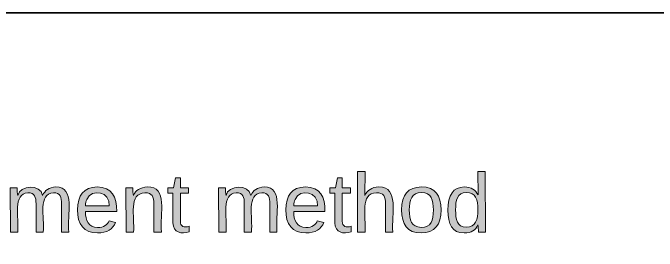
# Model space of a CAD drawing. Extents: x 3 to 1760, y 20 to 1040.
# Drawn here: x 951 to 1071.2, y 768.3 to 812.7 of the extents above; entities that cross this region are included whole.
import ezdxf

# ---------------------------------------------------------------- set-up
doc = ezdxf.new("R2010")
doc.units = 0
doc.header["$MEASUREMENT"] = 0
doc.layers.add('Layer 1', color=7, linetype='Continuous', lineweight=0)

# ---------------------------------------------------------------- blocks, each defined once
blk = doc.blocks.new('Block_112')
at = {"layer": 'Layer 1', "true_color": 0x282c33, "transparency": 33554687}
h = blk.add_hatch(color=250, dxfattribs=at)
h.dxf.hatch_style = 2
edge = h.paths.add_edge_path()
edge.add_spline(control_points=[(982.27, 773.91), (982.18, 772.88), (983.05, 772.66), (983.91, 772.96), (983.91, 772.96), (983.91, 771.93), (983.91, 771.93), (982.48, 771.49), (980.89, 771.71), (980.89, 773.61), (980.89, 773.61), (980.89, 779.1), (980.89, 779.1), (980.89, 779.1), (979.94, 779.1), (979.94, 779.1), (979.94, 779.1), (979.94, 780.09), (979.94, 780.09), (979.94, 780.09), (980.97, 780.09), (980.97, 780.09), (980.97, 780.09), (981.36, 781.95), (981.36, 781.95), (981.36, 781.95), (982.27, 781.95), (982.27, 781.95), (982.27, 781.95), (982.27, 780.09), (982.27, 780.09), (982.27, 780.09), (983.78, 780.09), (983.78, 780.09), (983.78, 780.09), (983.78, 779.1), (983.78, 779.1), (983.78, 779.1), (982.27, 779.1), (982.27, 779.1), (982.27, 779.1), (982.27, 773.91), (982.27, 773.91)], knot_values=[0, 0, 0, 0, 1, 1, 1, 2, 2, 2, 3, 3, 3, 4, 4, 4, 5, 5, 5, 6, 6, 6, 7, 7, 7, 8, 8, 8, 9, 9, 9, 10, 10, 10, 11, 11, 11, 12, 12, 12, 13, 13, 13, 14, 14, 14, 14], degree=3, periodic=0)
edge.add_line((982.27, 773.91), (982.27, 773.91))
h = blk.add_hatch(color=250, dxfattribs=at)
h.dxf.hatch_style = 2
edge = h.paths.add_edge_path()
edge.add_spline(control_points=[(929.42, 780.27), (931.8, 780.22), (932.45, 778.49), (932.45, 776.03), (932.45, 773.57), (931.76, 771.8), (929.42, 771.71), (928.08, 771.71), (927.31, 772.27), (926.83, 773.18), (926.83, 773.18), (926.87, 768.64), (926.87, 768.64), (926.87, 768.64), (925.49, 768.64), (925.49, 768.64), (925.49, 768.64), (925.45, 780.09), (925.45, 780.09), (925.45, 780.09), (926.79, 780.09), (926.79, 780.09), (926.79, 780.09), (926.87, 778.8), (926.87, 778.8), (927.31, 779.7), (928.08, 780.27), (929.42, 780.27)], knot_values=[0, 0, 0, 0, 1, 1, 1, 2, 2, 2, 3, 3, 3, 4, 4, 4, 5, 5, 5, 6, 6, 6, 7, 7, 7, 8, 8, 8, 9, 9, 9, 9], degree=3, periodic=0)
edge = h.paths.add_edge_path()
edge.add_spline(control_points=[(929.08, 772.75), (930.81, 772.75), (931.02, 774.22), (931.02, 775.99), (931.02, 777.76), (930.76, 779.14), (929.08, 779.18), (927.26, 779.18), (926.87, 777.8), (926.87, 775.9), (926.87, 774.04), (927.31, 772.75), (929.08, 772.75)], knot_values=[0, 0, 0, 0, 1, 1, 1, 2, 2, 2, 3, 3, 3, 4, 4, 4, 4], degree=3, periodic=0)
edge.add_line((929.08, 772.75), (929.08, 772.75))
h = blk.add_hatch(color=250, dxfattribs=at)
h.dxf.hatch_style = 2
edge = h.paths.add_edge_path()
edge.add_spline(control_points=[(939.19, 773.44), (938.54, 772.53), (937.85, 771.67), (936.25, 771.71), (934.69, 771.75), (933.74, 772.62), (933.74, 774.17), (933.7, 776.94), (936.47, 776.89), (939.14, 776.89), (939.27, 778.41), (938.76, 779.23), (937.37, 779.23), (936.34, 779.18), (935.6, 778.93), (935.56, 777.89), (935.56, 777.89), (934.13, 778.02), (934.13, 778.02), (934.35, 779.62), (935.56, 780.27), (937.42, 780.27), (939.36, 780.27), (940.53, 779.4), (940.53, 777.5), (940.53, 777.5), (940.53, 773.96), (940.53, 773.96), (940.48, 773.09), (940.83, 772.57), (941.74, 772.79), (941.74, 772.79), (941.74, 771.93), (941.74, 771.93), (940.4, 771.54), (939.1, 772.01), (939.19, 773.44)], knot_values=[0, 0, 0, 0, 1, 1, 1, 2, 2, 2, 3, 3, 3, 4, 4, 4, 5, 5, 5, 6, 6, 6, 7, 7, 7, 8, 8, 8, 9, 9, 9, 10, 10, 10, 11, 11, 11, 12, 12, 12, 12], degree=3, periodic=0)
edge = h.paths.add_edge_path()
edge.add_spline(control_points=[(935.17, 774.17), (935.17, 773.31), (935.69, 772.75), (936.55, 772.75), (938.32, 772.88), (939.27, 774), (939.14, 775.94), (937.29, 775.86), (935.17, 776.16), (935.17, 774.17)], knot_values=[0, 0, 0, 0, 1, 1, 1, 2, 2, 2, 3, 3, 3, 3], degree=3, periodic=0)
edge.add_line((935.17, 774.17), (935.17, 774.17))
h = blk.add_hatch(color=250, dxfattribs=at)
h.dxf.hatch_style = 2
edge = h.paths.add_edge_path()
edge.add_spline(control_points=[(949.47, 780.09), (949.47, 780.09), (945.76, 770.54), (945.76, 770.54), (945.15, 769.33), (944.16, 768.34), (942.26, 768.73), (942.26, 768.73), (942.26, 769.77), (942.26, 769.77), (943.94, 769.51), (944.55, 770.63), (945.02, 771.93), (945.02, 771.93), (941.78, 780.09), (941.78, 780.09), (941.78, 780.09), (943.25, 780.09), (943.25, 780.09), (943.25, 780.09), (945.71, 773.35), (945.71, 773.35), (945.71, 773.35), (948.05, 780.09), (948.05, 780.09), (948.05, 780.09), (949.47, 780.09), (949.47, 780.09)], knot_values=[0, 0, 0, 0, 1, 1, 1, 2, 2, 2, 3, 3, 3, 4, 4, 4, 5, 5, 5, 6, 6, 6, 7, 7, 7, 8, 8, 8, 9, 9, 9, 9], degree=3, periodic=0)
edge.add_line((949.47, 780.09), (949.47, 780.09))
h = blk.add_hatch(color=250, dxfattribs=at)
h.dxf.hatch_style = 2
edge = h.paths.add_edge_path()
edge.add_spline(control_points=[(958.59, 779.18), (955.69, 779.06), (956.95, 774.65), (956.69, 771.88), (956.69, 771.88), (955.35, 771.88), (955.35, 771.88), (955.35, 771.88), (955.35, 777.11), (955.35, 777.11), (955.35, 778.36), (955.13, 779.27), (953.84, 779.18), (950.98, 779.01), (952.19, 774.69), (951.94, 771.88), (951.94, 771.88), (950.6, 771.88), (950.6, 771.88), (950.6, 771.88), (950.55, 780.09), (950.55, 780.09), (950.55, 780.09), (951.85, 780.09), (951.85, 780.09), (951.89, 779.66), (951.81, 779.06), (951.94, 778.71), (952.37, 780.61), (956.21, 780.87), (956.56, 778.71), (957.03, 779.62), (957.73, 780.22), (959.06, 780.27), (962.74, 780.35), (961.1, 775.12), (961.44, 771.88), (961.44, 771.88), (960.1, 771.88), (960.1, 771.88), (960.1, 771.88), (960.1, 777.11), (960.1, 777.11), (960.1, 778.36), (959.89, 779.23), (958.59, 779.18)], knot_values=[0, 0, 0, 0, 1, 1, 1, 2, 2, 2, 3, 3, 3, 4, 4, 4, 5, 5, 5, 6, 6, 6, 7, 7, 7, 8, 8, 8, 9, 9, 9, 10, 10, 10, 11, 11, 11, 12, 12, 12, 13, 13, 13, 14, 14, 14, 15, 15, 15, 15], degree=3, periodic=0)
edge.add_line((958.59, 779.18), (958.59, 779.18))
h = blk.add_hatch(color=250, dxfattribs=at)
h.dxf.hatch_style = 2
edge = h.paths.add_edge_path()
edge.add_spline(control_points=[(966.76, 780.27), (969.48, 780.27), (970.47, 778.45), (970.39, 775.68), (970.39, 775.68), (964.55, 775.68), (964.55, 775.68), (964.55, 773.96), (965.16, 772.79), (966.84, 772.75), (967.97, 772.7), (968.7, 773.27), (968.96, 774), (968.96, 774), (970.17, 773.65), (970.17, 773.65), (969.69, 772.44), (968.57, 771.71), (966.84, 771.71), (964.34, 771.71), (963.04, 773.31), (963.08, 776.03), (963.13, 778.67), (964.21, 780.27), (966.76, 780.27)], knot_values=[0, 0, 0, 0, 1, 1, 1, 2, 2, 2, 3, 3, 3, 4, 4, 4, 5, 5, 5, 6, 6, 6, 7, 7, 7, 8, 8, 8, 8], degree=3, periodic=0)
edge = h.paths.add_edge_path()
edge.add_spline(control_points=[(969, 776.77), (969.26, 779.36), (965.72, 780.09), (964.81, 777.97), (964.68, 777.67), (964.55, 777.24), (964.55, 776.77), (964.55, 776.77), (969, 776.77), (969, 776.77)], knot_values=[0, 0, 0, 0, 1, 1, 1, 2, 2, 2, 3, 3, 3, 3], degree=3, periodic=0)
edge.add_line((969, 776.77), (969, 776.77))
h = blk.add_hatch(color=250, dxfattribs=at)
h.dxf.hatch_style = 2
edge = h.paths.add_edge_path()
edge.add_spline(control_points=[(976.13, 780.27), (979.98, 780.44), (978.42, 775.25), (978.73, 771.88), (978.73, 771.88), (977.34, 771.88), (977.34, 771.88), (977.34, 771.88), (977.34, 777.11), (977.34, 777.11), (977.34, 778.45), (977, 779.23), (975.66, 779.18), (972.55, 779.1), (973.76, 774.78), (973.54, 771.88), (973.54, 771.88), (972.16, 771.88), (972.16, 771.88), (972.16, 771.88), (972.11, 780.09), (972.11, 780.09), (972.11, 780.09), (973.41, 780.09), (973.41, 780.09), (973.45, 779.66), (973.37, 779.06), (973.5, 778.71), (973.97, 779.66), (974.75, 780.22), (976.13, 780.27)], knot_values=[0, 0, 0, 0, 1, 1, 1, 2, 2, 2, 3, 3, 3, 4, 4, 4, 5, 5, 5, 6, 6, 6, 7, 7, 7, 8, 8, 8, 9, 9, 9, 10, 10, 10, 10], degree=3, periodic=0)
edge.add_line((976.13, 780.27), (976.13, 780.27))
at = {"layer": 'Layer 1'}
for points, knots in [([(982.27, 773.91), (982.18, 772.88), (983.05, 772.66), (983.91, 772.96), (983.91, 772.96), (983.91, 771.93), (983.91, 771.93), (982.48, 771.49), (980.89, 771.71), (980.89, 773.61), (980.89, 773.61), (980.89, 779.1), (980.89, 779.1), (980.89, 779.1), (979.94, 779.1), (979.94, 779.1), (979.94, 779.1), (979.94, 780.09), (979.94, 780.09), (979.94, 780.09), (980.97, 780.09), (980.97, 780.09), (980.97, 780.09), (981.36, 781.95), (981.36, 781.95), (981.36, 781.95), (982.27, 781.95), (982.27, 781.95), (982.27, 781.95), (982.27, 780.09), (982.27, 780.09), (982.27, 780.09), (983.78, 780.09), (983.78, 780.09), (983.78, 780.09), (983.78, 779.1), (983.78, 779.1), (983.78, 779.1), (982.27, 779.1), (982.27, 779.1), (982.27, 779.1), (982.27, 773.91), (982.27, 773.91)], [0, 0, 0, 0, 1, 1, 1, 2, 2, 2, 3, 3, 3, 4, 4, 4, 5, 5, 5, 6, 6, 6, 7, 7, 7, 8, 8, 8, 9, 9, 9, 10, 10, 10, 11, 11, 11, 12, 12, 12, 13, 13, 13, 14, 14, 14, 14]), ([(929.42, 780.27), (931.8, 780.22), (932.45, 778.49), (932.45, 776.03), (932.45, 773.57), (931.76, 771.8), (929.42, 771.71), (928.08, 771.71), (927.31, 772.27), (926.83, 773.18), (926.83, 773.18), (926.87, 768.64), (926.87, 768.64), (926.87, 768.64), (925.49, 768.64), (925.49, 768.64), (925.49, 768.64), (925.45, 780.09), (925.45, 780.09), (925.45, 780.09), (926.79, 780.09), (926.79, 780.09), (926.79, 780.09), (926.87, 778.8), (926.87, 778.8), (927.31, 779.7), (928.08, 780.27), (929.42, 780.27)], [0, 0, 0, 0, 1, 1, 1, 2, 2, 2, 3, 3, 3, 4, 4, 4, 5, 5, 5, 6, 6, 6, 7, 7, 7, 8, 8, 8, 9, 9, 9, 9]), ([(939.19, 773.44), (938.54, 772.53), (937.85, 771.67), (936.25, 771.71), (934.69, 771.75), (933.74, 772.62), (933.74, 774.17), (933.7, 776.94), (936.47, 776.89), (939.14, 776.89), (939.27, 778.41), (938.76, 779.23), (937.37, 779.23), (936.34, 779.18), (935.6, 778.93), (935.56, 777.89), (935.56, 777.89), (934.13, 778.02), (934.13, 778.02), (934.35, 779.62), (935.56, 780.27), (937.42, 780.27), (939.36, 780.27), (940.53, 779.4), (940.53, 777.5), (940.53, 777.5), (940.53, 773.96), (940.53, 773.96), (940.48, 773.09), (940.83, 772.57), (941.74, 772.79), (941.74, 772.79), (941.74, 771.93), (941.74, 771.93), (940.4, 771.54), (939.1, 772.01), (939.19, 773.44)], [0, 0, 0, 0, 1, 1, 1, 2, 2, 2, 3, 3, 3, 4, 4, 4, 5, 5, 5, 6, 6, 6, 7, 7, 7, 8, 8, 8, 9, 9, 9, 10, 10, 10, 11, 11, 11, 12, 12, 12, 12]), ([(949.47, 780.09), (949.47, 780.09), (945.76, 770.54), (945.76, 770.54), (945.15, 769.33), (944.16, 768.34), (942.26, 768.73), (942.26, 768.73), (942.26, 769.77), (942.26, 769.77), (943.94, 769.51), (944.55, 770.63), (945.02, 771.93), (945.02, 771.93), (941.78, 780.09), (941.78, 780.09), (941.78, 780.09), (943.25, 780.09), (943.25, 780.09), (943.25, 780.09), (945.71, 773.35), (945.71, 773.35), (945.71, 773.35), (948.05, 780.09), (948.05, 780.09), (948.05, 780.09), (949.47, 780.09), (949.47, 780.09)], [0, 0, 0, 0, 1, 1, 1, 2, 2, 2, 3, 3, 3, 4, 4, 4, 5, 5, 5, 6, 6, 6, 7, 7, 7, 8, 8, 8, 9, 9, 9, 9]), ([(958.59, 779.18), (955.69, 779.06), (956.95, 774.65), (956.69, 771.88), (956.69, 771.88), (955.35, 771.88), (955.35, 771.88), (955.35, 771.88), (955.35, 777.11), (955.35, 777.11), (955.35, 778.36), (955.13, 779.27), (953.84, 779.18), (950.98, 779.01), (952.19, 774.69), (951.94, 771.88), (951.94, 771.88), (950.6, 771.88), (950.6, 771.88), (950.6, 771.88), (950.55, 780.09), (950.55, 780.09), (950.55, 780.09), (951.85, 780.09), (951.85, 780.09), (951.89, 779.66), (951.81, 779.06), (951.94, 778.71), (952.37, 780.61), (956.21, 780.87), (956.56, 778.71), (957.03, 779.62), (957.73, 780.22), (959.06, 780.27), (962.74, 780.35), (961.1, 775.12), (961.44, 771.88), (961.44, 771.88), (960.1, 771.88), (960.1, 771.88), (960.1, 771.88), (960.1, 777.11), (960.1, 777.11), (960.1, 778.36), (959.89, 779.23), (958.59, 779.18)], [0, 0, 0, 0, 1, 1, 1, 2, 2, 2, 3, 3, 3, 4, 4, 4, 5, 5, 5, 6, 6, 6, 7, 7, 7, 8, 8, 8, 9, 9, 9, 10, 10, 10, 11, 11, 11, 12, 12, 12, 13, 13, 13, 14, 14, 14, 15, 15, 15, 15]), ([(966.76, 780.27), (969.48, 780.27), (970.47, 778.45), (970.39, 775.68), (970.39, 775.68), (964.55, 775.68), (964.55, 775.68), (964.55, 773.96), (965.16, 772.79), (966.84, 772.75), (967.97, 772.7), (968.7, 773.27), (968.96, 774), (968.96, 774), (970.17, 773.65), (970.17, 773.65), (969.69, 772.44), (968.57, 771.71), (966.84, 771.71), (964.34, 771.71), (963.04, 773.31), (963.08, 776.03), (963.13, 778.67), (964.21, 780.27), (966.76, 780.27)], [0, 0, 0, 0, 1, 1, 1, 2, 2, 2, 3, 3, 3, 4, 4, 4, 5, 5, 5, 6, 6, 6, 7, 7, 7, 8, 8, 8, 8]), ([(969, 776.77), (969.26, 779.36), (965.72, 780.09), (964.81, 777.97), (964.68, 777.67), (964.55, 777.24), (964.55, 776.77), (964.55, 776.77), (969, 776.77), (969, 776.77)], [0, 0, 0, 0, 1, 1, 1, 2, 2, 2, 3, 3, 3, 3]), ([(976.13, 780.27), (979.98, 780.44), (978.42, 775.25), (978.73, 771.88), (978.73, 771.88), (977.34, 771.88), (977.34, 771.88), (977.34, 771.88), (977.34, 777.11), (977.34, 777.11), (977.34, 778.45), (977, 779.23), (975.66, 779.18), (972.55, 779.1), (973.76, 774.78), (973.54, 771.88), (973.54, 771.88), (972.16, 771.88), (972.16, 771.88), (972.16, 771.88), (972.11, 780.09), (972.11, 780.09), (972.11, 780.09), (973.41, 780.09), (973.41, 780.09), (973.45, 779.66), (973.37, 779.06), (973.5, 778.71), (973.97, 779.66), (974.75, 780.22), (976.13, 780.27)], [0, 0, 0, 0, 1, 1, 1, 2, 2, 2, 3, 3, 3, 4, 4, 4, 5, 5, 5, 6, 6, 6, 7, 7, 7, 8, 8, 8, 9, 9, 9, 10, 10, 10, 10]), ([(929.08, 772.75), (930.81, 772.75), (931.02, 774.22), (931.02, 775.99), (931.02, 777.76), (930.76, 779.14), (929.08, 779.18), (927.26, 779.18), (926.87, 777.8), (926.87, 775.9), (926.87, 774.04), (927.31, 772.75), (929.08, 772.75)], [0, 0, 0, 0, 1, 1, 1, 2, 2, 2, 3, 3, 3, 4, 4, 4, 4]), ([(935.17, 774.17), (935.17, 773.31), (935.69, 772.75), (936.55, 772.75), (938.32, 772.88), (939.27, 774), (939.14, 775.94), (937.29, 775.86), (935.17, 776.16), (935.17, 774.17)], [0, 0, 0, 0, 1, 1, 1, 2, 2, 2, 3, 3, 3, 3])]:
    blk.add_open_spline(points, degree=3, knots=knots, dxfattribs=at)
blk = doc.blocks.new('Block_111')
at = {"layer": 'Layer 1'}
blk.add_blockref('Block_112', (0, 0), dxfattribs=at)
blk = doc.blocks.new('Block_114')
at = {"layer": 'Layer 1', "true_color": 0x282c33, "transparency": 33554687}
h = blk.add_hatch(color=250, dxfattribs=at)
h.dxf.hatch_style = 2
edge = h.paths.add_edge_path()
edge.add_spline(control_points=[(1018.82, 779.18), (1015.71, 779.18), (1016.92, 774.78), (1016.71, 771.88), (1016.71, 771.88), (1015.32, 771.88), (1015.32, 771.88), (1015.32, 771.88), (1015.32, 783.16), (1015.32, 783.16), (1015.32, 783.16), (1016.71, 783.16), (1016.71, 783.16), (1016.71, 783.16), (1016.66, 778.71), (1016.66, 778.71), (1017.18, 779.62), (1017.87, 780.27), (1019.3, 780.27), (1023.15, 780.27), (1021.59, 775.25), (1021.89, 771.88), (1021.89, 771.88), (1020.51, 771.88), (1020.51, 771.88), (1020.51, 771.88), (1020.51, 777.11), (1020.51, 777.11), (1020.6, 778.49), (1020.16, 779.23), (1018.82, 779.18)], knot_values=[0, 0, 0, 0, 1, 1, 1, 2, 2, 2, 3, 3, 3, 4, 4, 4, 5, 5, 5, 6, 6, 6, 7, 7, 7, 8, 8, 8, 9, 9, 9, 10, 10, 10, 10], degree=3, periodic=0)
edge.add_line((1018.82, 779.18), (1018.82, 779.18))
h = blk.add_hatch(color=250, dxfattribs=at)
h.dxf.hatch_style = 2
edge = h.paths.add_edge_path()
edge.add_spline(control_points=[(1035.2, 780.27), (1036.54, 780.27), (1037.27, 779.7), (1037.79, 778.84), (1037.79, 778.84), (1037.75, 783.16), (1037.75, 783.16), (1037.75, 783.16), (1039.13, 783.16), (1039.13, 783.16), (1039.13, 783.16), (1039.18, 771.88), (1039.18, 771.88), (1039.18, 771.88), (1037.88, 771.88), (1037.88, 771.88), (1037.79, 772.31), (1037.88, 772.88), (1037.75, 773.22), (1037.32, 772.23), (1036.54, 771.71), (1035.2, 771.71), (1032.91, 771.71), (1032.22, 773.39), (1032.18, 775.94), (1032.18, 778.8), (1033.17, 780.27), (1035.2, 780.27)], knot_values=[0, 0, 0, 0, 1, 1, 1, 2, 2, 2, 3, 3, 3, 4, 4, 4, 5, 5, 5, 6, 6, 6, 7, 7, 7, 8, 8, 8, 9, 9, 9, 9], degree=3, periodic=0)
edge = h.paths.add_edge_path()
edge.add_spline(control_points=[(1035.59, 779.23), (1033.86, 779.23), (1033.6, 777.76), (1033.6, 775.99), (1033.6, 774.26), (1033.86, 772.79), (1035.55, 772.79), (1037.36, 772.79), (1037.75, 774.17), (1037.75, 776.07), (1037.75, 777.89), (1037.36, 779.27), (1035.59, 779.23)], knot_values=[0, 0, 0, 0, 1, 1, 1, 2, 2, 2, 3, 3, 3, 4, 4, 4, 4], degree=3, periodic=0)
edge.add_line((1035.59, 779.23), (1035.59, 779.23))
h = blk.add_hatch(color=250, dxfattribs=at)
h.dxf.hatch_style = 2
edge = h.paths.add_edge_path()
edge.add_spline(control_points=[(1012.47, 773.91), (1012.39, 772.88), (1013.25, 772.66), (1014.11, 772.96), (1014.11, 772.96), (1014.11, 771.93), (1014.11, 771.93), (1012.69, 771.49), (1011.09, 771.71), (1011.09, 773.61), (1011.09, 773.61), (1011.09, 779.1), (1011.09, 779.1), (1011.09, 779.1), (1010.14, 779.1), (1010.14, 779.1), (1010.14, 779.1), (1010.14, 780.09), (1010.14, 780.09), (1010.14, 780.09), (1011.18, 780.09), (1011.18, 780.09), (1011.18, 780.09), (1011.56, 781.95), (1011.56, 781.95), (1011.56, 781.95), (1012.47, 781.95), (1012.47, 781.95), (1012.47, 781.95), (1012.47, 780.09), (1012.47, 780.09), (1012.47, 780.09), (1013.98, 780.09), (1013.98, 780.09), (1013.98, 780.09), (1013.98, 779.1), (1013.98, 779.1), (1013.98, 779.1), (1012.47, 779.1), (1012.47, 779.1), (1012.47, 779.1), (1012.47, 773.91), (1012.47, 773.91)], knot_values=[0, 0, 0, 0, 1, 1, 1, 2, 2, 2, 3, 3, 3, 4, 4, 4, 5, 5, 5, 6, 6, 6, 7, 7, 7, 8, 8, 8, 9, 9, 9, 10, 10, 10, 11, 11, 11, 12, 12, 12, 13, 13, 13, 14, 14, 14, 14], degree=3, periodic=0)
edge.add_line((1012.47, 773.91), (1012.47, 773.91))
h = blk.add_hatch(color=250, dxfattribs=at)
h.dxf.hatch_style = 2
edge = h.paths.add_edge_path()
edge.add_spline(control_points=[(997.44, 779.18), (994.54, 779.06), (995.79, 774.65), (995.53, 771.88), (995.53, 771.88), (994.19, 771.88), (994.19, 771.88), (994.19, 771.88), (994.19, 777.11), (994.19, 777.11), (994.19, 778.36), (993.98, 779.27), (992.68, 779.18), (989.83, 779.01), (991.04, 774.69), (990.78, 771.88), (990.78, 771.88), (989.44, 771.88), (989.44, 771.88), (989.44, 771.88), (989.4, 780.09), (989.4, 780.09), (989.4, 780.09), (990.69, 780.09), (990.69, 780.09), (990.74, 779.66), (990.65, 779.06), (990.78, 778.71), (991.21, 780.61), (995.06, 780.87), (995.4, 778.71), (995.88, 779.62), (996.57, 780.22), (997.91, 780.27), (1001.58, 780.35), (999.94, 775.12), (1000.29, 771.88), (1000.29, 771.88), (998.95, 771.88), (998.95, 771.88), (998.95, 771.88), (998.95, 777.11), (998.95, 777.11), (998.95, 778.36), (998.73, 779.23), (997.44, 779.18)], knot_values=[0, 0, 0, 0, 1, 1, 1, 2, 2, 2, 3, 3, 3, 4, 4, 4, 5, 5, 5, 6, 6, 6, 7, 7, 7, 8, 8, 8, 9, 9, 9, 10, 10, 10, 11, 11, 11, 12, 12, 12, 13, 13, 13, 14, 14, 14, 15, 15, 15, 15], degree=3, periodic=0)
edge.add_line((997.44, 779.18), (997.44, 779.18))
h = blk.add_hatch(color=250, dxfattribs=at)
h.dxf.hatch_style = 2
edge = h.paths.add_edge_path()
edge.add_spline(control_points=[(1005.6, 780.27), (1008.32, 780.27), (1009.32, 778.45), (1009.23, 775.68), (1009.23, 775.68), (1003.4, 775.68), (1003.4, 775.68), (1003.4, 773.96), (1004, 772.79), (1005.69, 772.75), (1006.81, 772.7), (1007.55, 773.27), (1007.81, 774), (1007.81, 774), (1009.02, 773.65), (1009.02, 773.65), (1008.54, 772.44), (1007.42, 771.71), (1005.69, 771.71), (1003.18, 771.71), (1001.89, 773.31), (1001.93, 776.03), (1001.97, 778.67), (1003.05, 780.27), (1005.6, 780.27)], knot_values=[0, 0, 0, 0, 1, 1, 1, 2, 2, 2, 3, 3, 3, 4, 4, 4, 5, 5, 5, 6, 6, 6, 7, 7, 7, 8, 8, 8, 8], degree=3, periodic=0)
edge = h.paths.add_edge_path()
edge.add_spline(control_points=[(1007.85, 776.77), (1008.11, 779.36), (1004.56, 780.09), (1003.66, 777.97), (1003.53, 777.67), (1003.4, 777.24), (1003.4, 776.77), (1003.4, 776.77), (1007.85, 776.77), (1007.85, 776.77)], knot_values=[0, 0, 0, 0, 1, 1, 1, 2, 2, 2, 3, 3, 3, 3], degree=3, periodic=0)
edge.add_line((1007.85, 776.77), (1007.85, 776.77))
h = blk.add_hatch(color=250, dxfattribs=at)
h.dxf.hatch_style = 2
edge = h.paths.add_edge_path()
edge.add_spline(control_points=[(1027.21, 780.27), (1029.89, 780.31), (1030.88, 778.67), (1030.88, 775.99), (1030.92, 773.27), (1029.71, 771.71), (1027.16, 771.71), (1024.61, 771.71), (1023.58, 773.39), (1023.53, 775.99), (1023.53, 778.84), (1024.74, 780.27), (1027.21, 780.27)], knot_values=[0, 0, 0, 0, 1, 1, 1, 2, 2, 2, 3, 3, 3, 4, 4, 4, 4], degree=3, periodic=0)
edge = h.paths.add_edge_path()
edge.add_spline(control_points=[(1027.16, 772.75), (1029.06, 772.7), (1029.45, 774.09), (1029.45, 775.99), (1029.45, 777.85), (1029.11, 779.23), (1027.25, 779.23), (1025.39, 779.23), (1024.96, 777.85), (1024.96, 775.99), (1024.96, 774.13), (1025.39, 772.79), (1027.16, 772.75)], knot_values=[0, 0, 0, 0, 1, 1, 1, 2, 2, 2, 3, 3, 3, 4, 4, 4, 4], degree=3, periodic=0)
edge.add_line((1027.16, 772.75), (1027.16, 772.75))
at = {"layer": 'Layer 1'}
for points, knots in [([(1018.82, 779.18), (1015.71, 779.18), (1016.92, 774.78), (1016.71, 771.88), (1016.71, 771.88), (1015.32, 771.88), (1015.32, 771.88), (1015.32, 771.88), (1015.32, 783.16), (1015.32, 783.16), (1015.32, 783.16), (1016.71, 783.16), (1016.71, 783.16), (1016.71, 783.16), (1016.66, 778.71), (1016.66, 778.71), (1017.18, 779.62), (1017.87, 780.27), (1019.3, 780.27), (1023.15, 780.27), (1021.59, 775.25), (1021.89, 771.88), (1021.89, 771.88), (1020.51, 771.88), (1020.51, 771.88), (1020.51, 771.88), (1020.51, 777.11), (1020.51, 777.11), (1020.6, 778.49), (1020.16, 779.23), (1018.82, 779.18)], [0, 0, 0, 0, 1, 1, 1, 2, 2, 2, 3, 3, 3, 4, 4, 4, 5, 5, 5, 6, 6, 6, 7, 7, 7, 8, 8, 8, 9, 9, 9, 10, 10, 10, 10]), ([(1035.2, 780.27), (1036.54, 780.27), (1037.27, 779.7), (1037.79, 778.84), (1037.79, 778.84), (1037.75, 783.16), (1037.75, 783.16), (1037.75, 783.16), (1039.13, 783.16), (1039.13, 783.16), (1039.13, 783.16), (1039.18, 771.88), (1039.18, 771.88), (1039.18, 771.88), (1037.88, 771.88), (1037.88, 771.88), (1037.79, 772.31), (1037.88, 772.88), (1037.75, 773.22), (1037.32, 772.23), (1036.54, 771.71), (1035.2, 771.71), (1032.91, 771.71), (1032.22, 773.39), (1032.18, 775.94), (1032.18, 778.8), (1033.17, 780.27), (1035.2, 780.27)], [0, 0, 0, 0, 1, 1, 1, 2, 2, 2, 3, 3, 3, 4, 4, 4, 5, 5, 5, 6, 6, 6, 7, 7, 7, 8, 8, 8, 9, 9, 9, 9]), ([(1012.47, 773.91), (1012.39, 772.88), (1013.25, 772.66), (1014.11, 772.96), (1014.11, 772.96), (1014.11, 771.93), (1014.11, 771.93), (1012.69, 771.49), (1011.09, 771.71), (1011.09, 773.61), (1011.09, 773.61), (1011.09, 779.1), (1011.09, 779.1), (1011.09, 779.1), (1010.14, 779.1), (1010.14, 779.1), (1010.14, 779.1), (1010.14, 780.09), (1010.14, 780.09), (1010.14, 780.09), (1011.18, 780.09), (1011.18, 780.09), (1011.18, 780.09), (1011.56, 781.95), (1011.56, 781.95), (1011.56, 781.95), (1012.47, 781.95), (1012.47, 781.95), (1012.47, 781.95), (1012.47, 780.09), (1012.47, 780.09), (1012.47, 780.09), (1013.98, 780.09), (1013.98, 780.09), (1013.98, 780.09), (1013.98, 779.1), (1013.98, 779.1), (1013.98, 779.1), (1012.47, 779.1), (1012.47, 779.1), (1012.47, 779.1), (1012.47, 773.91), (1012.47, 773.91)], [0, 0, 0, 0, 1, 1, 1, 2, 2, 2, 3, 3, 3, 4, 4, 4, 5, 5, 5, 6, 6, 6, 7, 7, 7, 8, 8, 8, 9, 9, 9, 10, 10, 10, 11, 11, 11, 12, 12, 12, 13, 13, 13, 14, 14, 14, 14]), ([(997.44, 779.18), (994.54, 779.06), (995.79, 774.65), (995.53, 771.88), (995.53, 771.88), (994.19, 771.88), (994.19, 771.88), (994.19, 771.88), (994.19, 777.11), (994.19, 777.11), (994.19, 778.36), (993.98, 779.27), (992.68, 779.18), (989.83, 779.01), (991.04, 774.69), (990.78, 771.88), (990.78, 771.88), (989.44, 771.88), (989.44, 771.88), (989.44, 771.88), (989.4, 780.09), (989.4, 780.09), (989.4, 780.09), (990.69, 780.09), (990.69, 780.09), (990.74, 779.66), (990.65, 779.06), (990.78, 778.71), (991.21, 780.61), (995.06, 780.87), (995.4, 778.71), (995.88, 779.62), (996.57, 780.22), (997.91, 780.27), (1001.58, 780.35), (999.94, 775.12), (1000.29, 771.88), (1000.29, 771.88), (998.95, 771.88), (998.95, 771.88), (998.95, 771.88), (998.95, 777.11), (998.95, 777.11), (998.95, 778.36), (998.73, 779.23), (997.44, 779.18)], [0, 0, 0, 0, 1, 1, 1, 2, 2, 2, 3, 3, 3, 4, 4, 4, 5, 5, 5, 6, 6, 6, 7, 7, 7, 8, 8, 8, 9, 9, 9, 10, 10, 10, 11, 11, 11, 12, 12, 12, 13, 13, 13, 14, 14, 14, 15, 15, 15, 15]), ([(1005.6, 780.27), (1008.32, 780.27), (1009.32, 778.45), (1009.23, 775.68), (1009.23, 775.68), (1003.4, 775.68), (1003.4, 775.68), (1003.4, 773.96), (1004, 772.79), (1005.69, 772.75), (1006.81, 772.7), (1007.55, 773.27), (1007.81, 774), (1007.81, 774), (1009.02, 773.65), (1009.02, 773.65), (1008.54, 772.44), (1007.42, 771.71), (1005.69, 771.71), (1003.18, 771.71), (1001.89, 773.31), (1001.93, 776.03), (1001.97, 778.67), (1003.05, 780.27), (1005.6, 780.27)], [0, 0, 0, 0, 1, 1, 1, 2, 2, 2, 3, 3, 3, 4, 4, 4, 5, 5, 5, 6, 6, 6, 7, 7, 7, 8, 8, 8, 8]), ([(1007.85, 776.77), (1008.11, 779.36), (1004.56, 780.09), (1003.66, 777.97), (1003.53, 777.67), (1003.4, 777.24), (1003.4, 776.77), (1003.4, 776.77), (1007.85, 776.77), (1007.85, 776.77)], [0, 0, 0, 0, 1, 1, 1, 2, 2, 2, 3, 3, 3, 3]), ([(1027.21, 780.27), (1029.89, 780.31), (1030.88, 778.67), (1030.88, 775.99), (1030.92, 773.27), (1029.71, 771.71), (1027.16, 771.71), (1024.61, 771.71), (1023.58, 773.39), (1023.53, 775.99), (1023.53, 778.84), (1024.74, 780.27), (1027.21, 780.27)], [0, 0, 0, 0, 1, 1, 1, 2, 2, 2, 3, 3, 3, 4, 4, 4, 4]), ([(1027.16, 772.75), (1029.06, 772.7), (1029.45, 774.09), (1029.45, 775.99), (1029.45, 777.85), (1029.11, 779.23), (1027.25, 779.23), (1025.39, 779.23), (1024.96, 777.85), (1024.96, 775.99), (1024.96, 774.13), (1025.39, 772.79), (1027.16, 772.75)], [0, 0, 0, 0, 1, 1, 1, 2, 2, 2, 3, 3, 3, 4, 4, 4, 4]), ([(1035.59, 779.23), (1033.86, 779.23), (1033.6, 777.76), (1033.6, 775.99), (1033.6, 774.26), (1033.86, 772.79), (1035.55, 772.79), (1037.36, 772.79), (1037.75, 774.17), (1037.75, 776.07), (1037.75, 777.89), (1037.36, 779.27), (1035.59, 779.23)], [0, 0, 0, 0, 1, 1, 1, 2, 2, 2, 3, 3, 3, 4, 4, 4, 4])]:
    blk.add_open_spline(points, degree=3, knots=knots, dxfattribs=at)
blk = doc.blocks.new('Block_113')
at = {"layer": 'Layer 1'}
blk.add_blockref('Block_114', (0, 0), dxfattribs=at)
blk = doc.blocks.new('Block_0')
at = {"layer": 'Layer 1', "color": 250, "lineweight": 35, "true_color": 0x333333}
blk.add_open_spline([(550.85, 812.67), (550.85, 812.67), (1192.17, 812.67), (1192.17, 812.67)], degree=3, dxfattribs=at)
at = {"layer": 'Layer 1'}
for name in ['Block_113', 'Block_111']:
    blk.add_blockref(name, (0, 0), dxfattribs=at)

msp = doc.modelspace()

# ---------------------------------------------------------------- block references
at = {"layer": 'Layer 1'}
msp.add_blockref('Block_0', (0, 0), dxfattribs=at)

doc.saveas('drawing.dxf')
